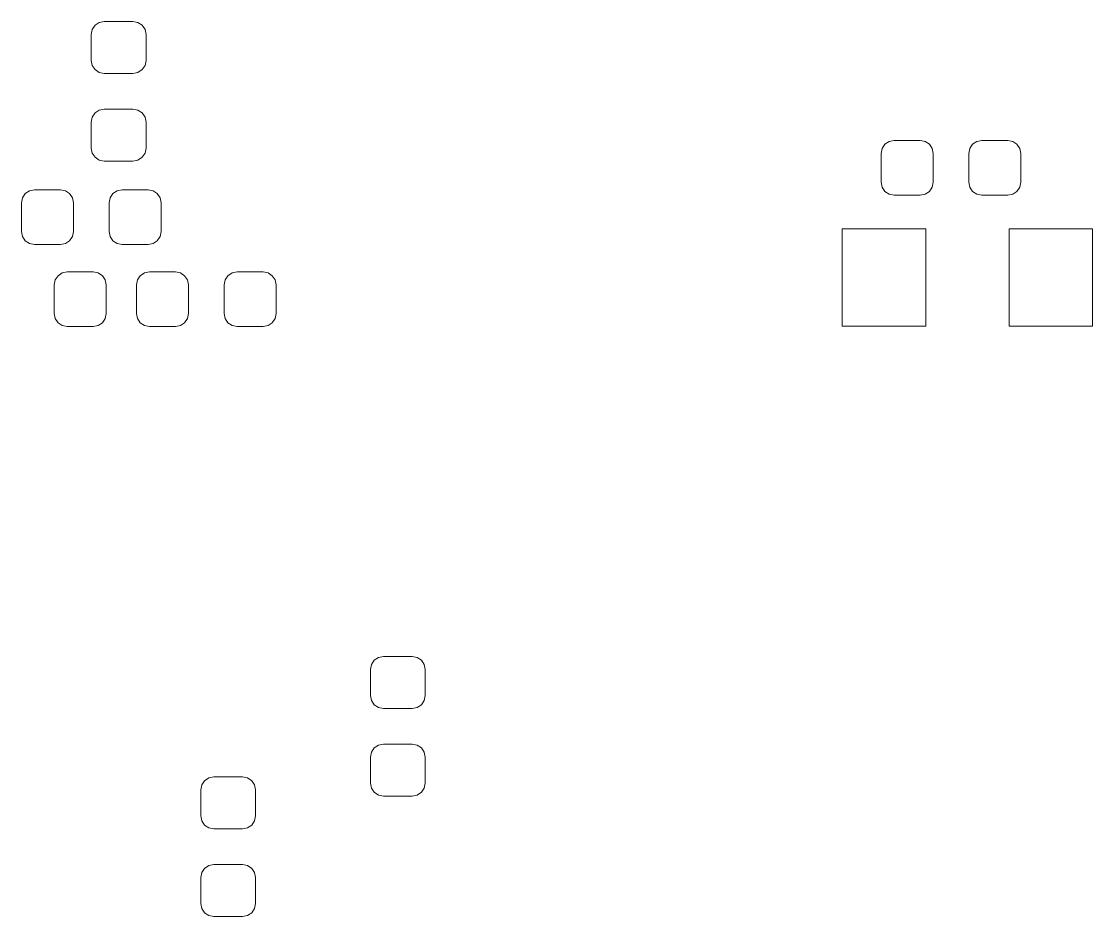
# Model space of a CAD drawing. Header units: millimetres. Extents: x -50 to 46, y -112 to 132.
# Drawn here: x -29.35 to -9.79, y -10.16 to 6.19 of the extents above; entities that cross this region are included whole.
import ezdxf

# ---------------------------------------------------------------- set-up
doc = ezdxf.new("R2010")
doc.units = ezdxf.units.MM
doc.header["$MEASUREMENT"] = 0
doc.layers.add('Layer 1', color=7, linetype='Continuous')

msp = doc.modelspace()

# ---------------------------------------------------------------- linework, layer by layer
at = {"layer": 'Layer 1', "lineweight": 9}
for points, knots in [([(-27.3149, 6.1887), (-27.3149, 6.1887), (-27.224, 6.1706), (-27.224, 6.1706), (-27.224, 6.1706), (-27.224, 6.1706), (-27.147, 6.1191), (-27.147, 6.1191), (-27.147, 6.1191), (-27.147, 6.1191), (-27.0955, 6.0421), (-27.0955, 6.0421), (-27.0955, 6.0421), (-27.0955, 6.0421), (-27.0774, 5.9512), (-27.0774, 5.9512), (-27.0774, 5.9512), (-27.0774, 5.9512), (-27.0774, 5.4762), (-27.0774, 5.4762), (-27.0774, 5.4762), (-27.0774, 5.4762), (-27.0955, 5.3853), (-27.0955, 5.3853), (-27.0955, 5.3853), (-27.0955, 5.3853), (-27.147, 5.3083), (-27.147, 5.3083), (-27.147, 5.3083), (-27.147, 5.3083), (-27.224, 5.2568), (-27.224, 5.2568), (-27.224, 5.2568), (-27.224, 5.2568), (-27.3149, 5.2387), (-27.3149, 5.2387), (-27.3149, 5.2387), (-27.3149, 5.2387), (-27.8399, 5.2387), (-27.8399, 5.2387), (-27.8399, 5.2387), (-27.8399, 5.2387), (-27.9308, 5.2568), (-27.9308, 5.2568), (-27.9308, 5.2568), (-27.9308, 5.2568), (-28.0078, 5.3083), (-28.0078, 5.3083), (-28.0078, 5.3083), (-28.0078, 5.3083), (-28.0593, 5.3853), (-28.0593, 5.3853), (-28.0593, 5.3853), (-28.0593, 5.3853), (-28.0774, 5.4762), (-28.0774, 5.4762), (-28.0774, 5.4762), (-28.0774, 5.4762), (-28.0774, 5.9512), (-28.0774, 5.9512), (-28.0774, 5.9512), (-28.0774, 5.9512), (-28.0593, 6.0421), (-28.0593, 6.0421), (-28.0593, 6.0421), (-28.0593, 6.0421), (-28.0078, 6.1191), (-28.0078, 6.1191), (-28.0078, 6.1191), (-28.0078, 6.1191), (-27.9308, 6.1706), (-27.9308, 6.1706), (-27.9308, 6.1706), (-27.9308, 6.1706), (-27.8399, 6.1887), (-27.8399, 6.1887), (-27.8399, 6.1887), (-27.8399, 6.1887), (-27.3149, 6.1887), (-27.3149, 6.1887)], [0, 0, 0, 0, 0.047619, 0.047619, 0.047619, 0.047619, 0.0952381, 0.0952381, 0.0952381, 0.0952381, 0.1428571, 0.1428571, 0.1428571, 0.1428571, 0.1904762, 0.1904762, 0.1904762, 0.1904762, 0.2380952, 0.2380952, 0.2380952, 0.2380952, 0.2857143, 0.2857143, 0.2857143, 0.2857143, 0.3333333, 0.3333333, 0.3333333, 0.3333333, 0.3809524, 0.3809524, 0.3809524, 0.3809524, 0.4285714, 0.4285714, 0.4285714, 0.4285714, 0.4761905, 0.4761905, 0.4761905, 0.4761905, 0.5238095, 0.5238095, 0.5238095, 0.5238095, 0.5714286, 0.5714286, 0.5714286, 0.5714286, 0.6190476, 0.6190476, 0.6190476, 0.6190476, 0.6666667, 0.6666667, 0.6666667, 0.6666667, 0.7142857, 0.7142857, 0.7142857, 0.7142857, 0.7619048, 0.7619048, 0.7619048, 0.7619048, 0.8095238, 0.8095238, 0.8095238, 0.8095238, 0.8571429, 0.8571429, 0.8571429, 0.8571429, 0.9047619, 0.9047619, 0.9047619, 0.9047619, 1, 1, 1, 1]), ([(-27.3149, 4.5887), (-27.3149, 4.5887), (-27.224, 4.5706), (-27.224, 4.5706), (-27.224, 4.5706), (-27.224, 4.5706), (-27.147, 4.5191), (-27.147, 4.5191), (-27.147, 4.5191), (-27.147, 4.5191), (-27.0955, 4.4421), (-27.0955, 4.4421), (-27.0955, 4.4421), (-27.0955, 4.4421), (-27.0774, 4.3512), (-27.0774, 4.3512), (-27.0774, 4.3512), (-27.0774, 4.3512), (-27.0774, 3.8762), (-27.0774, 3.8762), (-27.0774, 3.8762), (-27.0774, 3.8762), (-27.0955, 3.7853), (-27.0955, 3.7853), (-27.0955, 3.7853), (-27.0955, 3.7853), (-27.147, 3.7083), (-27.147, 3.7083), (-27.147, 3.7083), (-27.147, 3.7083), (-27.224, 3.6568), (-27.224, 3.6568), (-27.224, 3.6568), (-27.224, 3.6568), (-27.3149, 3.6387), (-27.3149, 3.6387), (-27.3149, 3.6387), (-27.3149, 3.6387), (-27.8399, 3.6387), (-27.8399, 3.6387), (-27.8399, 3.6387), (-27.8399, 3.6387), (-27.9308, 3.6568), (-27.9308, 3.6568), (-27.9308, 3.6568), (-27.9308, 3.6568), (-28.0078, 3.7083), (-28.0078, 3.7083), (-28.0078, 3.7083), (-28.0078, 3.7083), (-28.0593, 3.7853), (-28.0593, 3.7853), (-28.0593, 3.7853), (-28.0593, 3.7853), (-28.0774, 3.8762), (-28.0774, 3.8762), (-28.0774, 3.8762), (-28.0774, 3.8762), (-28.0774, 4.3512), (-28.0774, 4.3512), (-28.0774, 4.3512), (-28.0774, 4.3512), (-28.0593, 4.4421), (-28.0593, 4.4421), (-28.0593, 4.4421), (-28.0593, 4.4421), (-28.0078, 4.5191), (-28.0078, 4.5191), (-28.0078, 4.5191), (-28.0078, 4.5191), (-27.9308, 4.5706), (-27.9308, 4.5706), (-27.9308, 4.5706), (-27.9308, 4.5706), (-27.8399, 4.5887), (-27.8399, 4.5887), (-27.8399, 4.5887), (-27.8399, 4.5887), (-27.3149, 4.5887), (-27.3149, 4.5887)], [0, 0, 0, 0, 0.047619, 0.047619, 0.047619, 0.047619, 0.0952381, 0.0952381, 0.0952381, 0.0952381, 0.1428571, 0.1428571, 0.1428571, 0.1428571, 0.1904762, 0.1904762, 0.1904762, 0.1904762, 0.2380952, 0.2380952, 0.2380952, 0.2380952, 0.2857143, 0.2857143, 0.2857143, 0.2857143, 0.3333333, 0.3333333, 0.3333333, 0.3333333, 0.3809524, 0.3809524, 0.3809524, 0.3809524, 0.4285714, 0.4285714, 0.4285714, 0.4285714, 0.4761905, 0.4761905, 0.4761905, 0.4761905, 0.5238095, 0.5238095, 0.5238095, 0.5238095, 0.5714286, 0.5714286, 0.5714286, 0.5714286, 0.6190476, 0.6190476, 0.6190476, 0.6190476, 0.6666667, 0.6666667, 0.6666667, 0.6666667, 0.7142857, 0.7142857, 0.7142857, 0.7142857, 0.7619048, 0.7619048, 0.7619048, 0.7619048, 0.8095238, 0.8095238, 0.8095238, 0.8095238, 0.8571429, 0.8571429, 0.8571429, 0.8571429, 0.9047619, 0.9047619, 0.9047619, 0.9047619, 1, 1, 1, 1]), ([(-12.7024, 3.2512), (-12.7024, 3.2512), (-12.7205, 3.1603), (-12.7205, 3.1603), (-12.7205, 3.1603), (-12.7205, 3.1603), (-12.772, 3.0833), (-12.772, 3.0833), (-12.772, 3.0833), (-12.772, 3.0833), (-12.849, 3.0318), (-12.849, 3.0318), (-12.849, 3.0318), (-12.849, 3.0318), (-12.9399, 3.0137), (-12.9399, 3.0137), (-12.9399, 3.0137), (-12.9399, 3.0137), (-13.4149, 3.0137), (-13.4149, 3.0137), (-13.4149, 3.0137), (-13.4149, 3.0137), (-13.5058, 3.0318), (-13.5058, 3.0318), (-13.5058, 3.0318), (-13.5058, 3.0318), (-13.5828, 3.0833), (-13.5828, 3.0833), (-13.5828, 3.0833), (-13.5828, 3.0833), (-13.6343, 3.1603), (-13.6343, 3.1603), (-13.6343, 3.1603), (-13.6343, 3.1603), (-13.6524, 3.2512), (-13.6524, 3.2512), (-13.6524, 3.2512), (-13.6524, 3.2512), (-13.6524, 3.7762), (-13.6524, 3.7762), (-13.6524, 3.7762), (-13.6524, 3.7762), (-13.6343, 3.8671), (-13.6343, 3.8671), (-13.6343, 3.8671), (-13.6343, 3.8671), (-13.5828, 3.9441), (-13.5828, 3.9441), (-13.5828, 3.9441), (-13.5828, 3.9441), (-13.5058, 3.9956), (-13.5058, 3.9956), (-13.5058, 3.9956), (-13.5058, 3.9956), (-13.4149, 4.0137), (-13.4149, 4.0137), (-13.4149, 4.0137), (-13.4149, 4.0137), (-12.9399, 4.0137), (-12.9399, 4.0137), (-12.9399, 4.0137), (-12.9399, 4.0137), (-12.849, 3.9956), (-12.849, 3.9956), (-12.849, 3.9956), (-12.849, 3.9956), (-12.772, 3.9441), (-12.772, 3.9441), (-12.772, 3.9441), (-12.772, 3.9441), (-12.7205, 3.8671), (-12.7205, 3.8671), (-12.7205, 3.8671), (-12.7205, 3.8671), (-12.7024, 3.7762), (-12.7024, 3.7762), (-12.7024, 3.7762), (-12.7024, 3.7762), (-12.7024, 3.2512), (-12.7024, 3.2512)], [0, 0, 0, 0, 0.047619, 0.047619, 0.047619, 0.047619, 0.0952381, 0.0952381, 0.0952381, 0.0952381, 0.1428571, 0.1428571, 0.1428571, 0.1428571, 0.1904762, 0.1904762, 0.1904762, 0.1904762, 0.2380952, 0.2380952, 0.2380952, 0.2380952, 0.2857143, 0.2857143, 0.2857143, 0.2857143, 0.3333333, 0.3333333, 0.3333333, 0.3333333, 0.3809524, 0.3809524, 0.3809524, 0.3809524, 0.4285714, 0.4285714, 0.4285714, 0.4285714, 0.4761905, 0.4761905, 0.4761905, 0.4761905, 0.5238095, 0.5238095, 0.5238095, 0.5238095, 0.5714286, 0.5714286, 0.5714286, 0.5714286, 0.6190476, 0.6190476, 0.6190476, 0.6190476, 0.6666667, 0.6666667, 0.6666667, 0.6666667, 0.7142857, 0.7142857, 0.7142857, 0.7142857, 0.7619048, 0.7619048, 0.7619048, 0.7619048, 0.8095238, 0.8095238, 0.8095238, 0.8095238, 0.8571429, 0.8571429, 0.8571429, 0.8571429, 0.9047619, 0.9047619, 0.9047619, 0.9047619, 1, 1, 1, 1]), ([(-11.1024, 3.2512), (-11.1024, 3.2512), (-11.1205, 3.1603), (-11.1205, 3.1603), (-11.1205, 3.1603), (-11.1205, 3.1603), (-11.172, 3.0833), (-11.172, 3.0833), (-11.172, 3.0833), (-11.172, 3.0833), (-11.249, 3.0318), (-11.249, 3.0318), (-11.249, 3.0318), (-11.249, 3.0318), (-11.3399, 3.0137), (-11.3399, 3.0137), (-11.3399, 3.0137), (-11.3399, 3.0137), (-11.8149, 3.0137), (-11.8149, 3.0137), (-11.8149, 3.0137), (-11.8149, 3.0137), (-11.9058, 3.0318), (-11.9058, 3.0318), (-11.9058, 3.0318), (-11.9058, 3.0318), (-11.9828, 3.0833), (-11.9828, 3.0833), (-11.9828, 3.0833), (-11.9828, 3.0833), (-12.0343, 3.1603), (-12.0343, 3.1603), (-12.0343, 3.1603), (-12.0343, 3.1603), (-12.0524, 3.2512), (-12.0524, 3.2512), (-12.0524, 3.2512), (-12.0524, 3.2512), (-12.0524, 3.7762), (-12.0524, 3.7762), (-12.0524, 3.7762), (-12.0524, 3.7762), (-12.0343, 3.8671), (-12.0343, 3.8671), (-12.0343, 3.8671), (-12.0343, 3.8671), (-11.9828, 3.9441), (-11.9828, 3.9441), (-11.9828, 3.9441), (-11.9828, 3.9441), (-11.9058, 3.9956), (-11.9058, 3.9956), (-11.9058, 3.9956), (-11.9058, 3.9956), (-11.8149, 4.0137), (-11.8149, 4.0137), (-11.8149, 4.0137), (-11.8149, 4.0137), (-11.3399, 4.0137), (-11.3399, 4.0137), (-11.3399, 4.0137), (-11.3399, 4.0137), (-11.249, 3.9956), (-11.249, 3.9956), (-11.249, 3.9956), (-11.249, 3.9956), (-11.172, 3.9441), (-11.172, 3.9441), (-11.172, 3.9441), (-11.172, 3.9441), (-11.1205, 3.8671), (-11.1205, 3.8671), (-11.1205, 3.8671), (-11.1205, 3.8671), (-11.1024, 3.7762), (-11.1024, 3.7762), (-11.1024, 3.7762), (-11.1024, 3.7762), (-11.1024, 3.2512), (-11.1024, 3.2512)], [0, 0, 0, 0, 0.047619, 0.047619, 0.047619, 0.047619, 0.0952381, 0.0952381, 0.0952381, 0.0952381, 0.1428571, 0.1428571, 0.1428571, 0.1428571, 0.1904762, 0.1904762, 0.1904762, 0.1904762, 0.2380952, 0.2380952, 0.2380952, 0.2380952, 0.2857143, 0.2857143, 0.2857143, 0.2857143, 0.3333333, 0.3333333, 0.3333333, 0.3333333, 0.3809524, 0.3809524, 0.3809524, 0.3809524, 0.4285714, 0.4285714, 0.4285714, 0.4285714, 0.4761905, 0.4761905, 0.4761905, 0.4761905, 0.5238095, 0.5238095, 0.5238095, 0.5238095, 0.5714286, 0.5714286, 0.5714286, 0.5714286, 0.6190476, 0.6190476, 0.6190476, 0.6190476, 0.6666667, 0.6666667, 0.6666667, 0.6666667, 0.7142857, 0.7142857, 0.7142857, 0.7142857, 0.7619048, 0.7619048, 0.7619048, 0.7619048, 0.8095238, 0.8095238, 0.8095238, 0.8095238, 0.8571429, 0.8571429, 0.8571429, 0.8571429, 0.9047619, 0.9047619, 0.9047619, 0.9047619, 1, 1, 1, 1]), ([(-29.3524, 2.8762), (-29.3524, 2.8762), (-29.3343, 2.9671), (-29.3343, 2.9671), (-29.3343, 2.9671), (-29.3343, 2.9671), (-29.2828, 3.0441), (-29.2828, 3.0441), (-29.2828, 3.0441), (-29.2828, 3.0441), (-29.2058, 3.0956), (-29.2058, 3.0956), (-29.2058, 3.0956), (-29.2058, 3.0956), (-29.1149, 3.1137), (-29.1149, 3.1137), (-29.1149, 3.1137), (-29.1149, 3.1137), (-28.6399, 3.1137), (-28.6399, 3.1137), (-28.6399, 3.1137), (-28.6399, 3.1137), (-28.549, 3.0956), (-28.549, 3.0956), (-28.549, 3.0956), (-28.549, 3.0956), (-28.472, 3.0441), (-28.472, 3.0441), (-28.472, 3.0441), (-28.472, 3.0441), (-28.4205, 2.9671), (-28.4205, 2.9671), (-28.4205, 2.9671), (-28.4205, 2.9671), (-28.4024, 2.8762), (-28.4024, 2.8762), (-28.4024, 2.8762), (-28.4024, 2.8762), (-28.4024, 2.3512), (-28.4024, 2.3512), (-28.4024, 2.3512), (-28.4024, 2.3512), (-28.4205, 2.2603), (-28.4205, 2.2603), (-28.4205, 2.2603), (-28.4205, 2.2603), (-28.472, 2.1833), (-28.472, 2.1833), (-28.472, 2.1833), (-28.472, 2.1833), (-28.549, 2.1318), (-28.549, 2.1318), (-28.549, 2.1318), (-28.549, 2.1318), (-28.6399, 2.1137), (-28.6399, 2.1137), (-28.6399, 2.1137), (-28.6399, 2.1137), (-29.1149, 2.1137), (-29.1149, 2.1137), (-29.1149, 2.1137), (-29.1149, 2.1137), (-29.2058, 2.1318), (-29.2058, 2.1318), (-29.2058, 2.1318), (-29.2058, 2.1318), (-29.2828, 2.1833), (-29.2828, 2.1833), (-29.2828, 2.1833), (-29.2828, 2.1833), (-29.3343, 2.2603), (-29.3343, 2.2603), (-29.3343, 2.2603), (-29.3343, 2.2603), (-29.3524, 2.3512), (-29.3524, 2.3512), (-29.3524, 2.3512), (-29.3524, 2.3512), (-29.3524, 2.8762), (-29.3524, 2.8762)], [0, 0, 0, 0, 0.047619, 0.047619, 0.047619, 0.047619, 0.0952381, 0.0952381, 0.0952381, 0.0952381, 0.1428571, 0.1428571, 0.1428571, 0.1428571, 0.1904762, 0.1904762, 0.1904762, 0.1904762, 0.2380952, 0.2380952, 0.2380952, 0.2380952, 0.2857143, 0.2857143, 0.2857143, 0.2857143, 0.3333333, 0.3333333, 0.3333333, 0.3333333, 0.3809524, 0.3809524, 0.3809524, 0.3809524, 0.4285714, 0.4285714, 0.4285714, 0.4285714, 0.4761905, 0.4761905, 0.4761905, 0.4761905, 0.5238095, 0.5238095, 0.5238095, 0.5238095, 0.5714286, 0.5714286, 0.5714286, 0.5714286, 0.6190476, 0.6190476, 0.6190476, 0.6190476, 0.6666667, 0.6666667, 0.6666667, 0.6666667, 0.7142857, 0.7142857, 0.7142857, 0.7142857, 0.7619048, 0.7619048, 0.7619048, 0.7619048, 0.8095238, 0.8095238, 0.8095238, 0.8095238, 0.8571429, 0.8571429, 0.8571429, 0.8571429, 0.9047619, 0.9047619, 0.9047619, 0.9047619, 1, 1, 1, 1]), ([(-27.7524, 2.8762), (-27.7524, 2.8762), (-27.7343, 2.9671), (-27.7343, 2.9671), (-27.7343, 2.9671), (-27.7343, 2.9671), (-27.6828, 3.0441), (-27.6828, 3.0441), (-27.6828, 3.0441), (-27.6828, 3.0441), (-27.6058, 3.0956), (-27.6058, 3.0956), (-27.6058, 3.0956), (-27.6058, 3.0956), (-27.5149, 3.1137), (-27.5149, 3.1137), (-27.5149, 3.1137), (-27.5149, 3.1137), (-27.0399, 3.1137), (-27.0399, 3.1137), (-27.0399, 3.1137), (-27.0399, 3.1137), (-26.949, 3.0956), (-26.949, 3.0956), (-26.949, 3.0956), (-26.949, 3.0956), (-26.872, 3.0441), (-26.872, 3.0441), (-26.872, 3.0441), (-26.872, 3.0441), (-26.8205, 2.9671), (-26.8205, 2.9671), (-26.8205, 2.9671), (-26.8205, 2.9671), (-26.8024, 2.8762), (-26.8024, 2.8762), (-26.8024, 2.8762), (-26.8024, 2.8762), (-26.8024, 2.3512), (-26.8024, 2.3512), (-26.8024, 2.3512), (-26.8024, 2.3512), (-26.8205, 2.2603), (-26.8205, 2.2603), (-26.8205, 2.2603), (-26.8205, 2.2603), (-26.872, 2.1833), (-26.872, 2.1833), (-26.872, 2.1833), (-26.872, 2.1833), (-26.949, 2.1318), (-26.949, 2.1318), (-26.949, 2.1318), (-26.949, 2.1318), (-27.0399, 2.1137), (-27.0399, 2.1137), (-27.0399, 2.1137), (-27.0399, 2.1137), (-27.5149, 2.1137), (-27.5149, 2.1137), (-27.5149, 2.1137), (-27.5149, 2.1137), (-27.6058, 2.1318), (-27.6058, 2.1318), (-27.6058, 2.1318), (-27.6058, 2.1318), (-27.6828, 2.1833), (-27.6828, 2.1833), (-27.6828, 2.1833), (-27.6828, 2.1833), (-27.7343, 2.2603), (-27.7343, 2.2603), (-27.7343, 2.2603), (-27.7343, 2.2603), (-27.7524, 2.3512), (-27.7524, 2.3512), (-27.7524, 2.3512), (-27.7524, 2.3512), (-27.7524, 2.8762), (-27.7524, 2.8762)], [0, 0, 0, 0, 0.047619, 0.047619, 0.047619, 0.047619, 0.0952381, 0.0952381, 0.0952381, 0.0952381, 0.1428571, 0.1428571, 0.1428571, 0.1428571, 0.1904762, 0.1904762, 0.1904762, 0.1904762, 0.2380952, 0.2380952, 0.2380952, 0.2380952, 0.2857143, 0.2857143, 0.2857143, 0.2857143, 0.3333333, 0.3333333, 0.3333333, 0.3333333, 0.3809524, 0.3809524, 0.3809524, 0.3809524, 0.4285714, 0.4285714, 0.4285714, 0.4285714, 0.4761905, 0.4761905, 0.4761905, 0.4761905, 0.5238095, 0.5238095, 0.5238095, 0.5238095, 0.5714286, 0.5714286, 0.5714286, 0.5714286, 0.6190476, 0.6190476, 0.6190476, 0.6190476, 0.6666667, 0.6666667, 0.6666667, 0.6666667, 0.7142857, 0.7142857, 0.7142857, 0.7142857, 0.7619048, 0.7619048, 0.7619048, 0.7619048, 0.8095238, 0.8095238, 0.8095238, 0.8095238, 0.8571429, 0.8571429, 0.8571429, 0.8571429, 0.9047619, 0.9047619, 0.9047619, 0.9047619, 1, 1, 1, 1]), ([(-12.8394, 2.4027), (-12.8394, 2.4027), (-12.8394, 0.6247), (-12.8394, 0.6247), (-12.8394, 0.6247), (-12.8394, 0.6247), (-14.3634, 0.6247), (-14.3634, 0.6247), (-14.3634, 0.6247), (-14.3634, 0.6247), (-14.3634, 2.4027), (-14.3634, 2.4027), (-14.3634, 2.4027), (-14.3634, 2.4027), (-12.8394, 2.4027), (-12.8394, 2.4027)], [0, 0, 0, 0, 0.2, 0.2, 0.2, 0.2, 0.4, 0.4, 0.4, 0.4, 0.6, 0.6, 0.6, 0.6, 1, 1, 1, 1]), ([(-9.7914, 2.4027), (-9.7914, 2.4027), (-9.7914, 0.6247), (-9.7914, 0.6247), (-9.7914, 0.6247), (-9.7914, 0.6247), (-11.3154, 0.6247), (-11.3154, 0.6247), (-11.3154, 0.6247), (-11.3154, 0.6247), (-11.3154, 2.4027), (-11.3154, 2.4027), (-11.3154, 2.4027), (-11.3154, 2.4027), (-9.7914, 2.4027), (-9.7914, 2.4027)], [0, 0, 0, 0, 0.2, 0.2, 0.2, 0.2, 0.4, 0.4, 0.4, 0.4, 0.6, 0.6, 0.6, 0.6, 1, 1, 1, 1]), ([(-28.7524, 1.3762), (-28.7524, 1.3762), (-28.7343, 1.4671), (-28.7343, 1.4671), (-28.7343, 1.4671), (-28.7343, 1.4671), (-28.6828, 1.5441), (-28.6828, 1.5441), (-28.6828, 1.5441), (-28.6828, 1.5441), (-28.6058, 1.5956), (-28.6058, 1.5956), (-28.6058, 1.5956), (-28.6058, 1.5956), (-28.5149, 1.6137), (-28.5149, 1.6137), (-28.5149, 1.6137), (-28.5149, 1.6137), (-28.0399, 1.6137), (-28.0399, 1.6137), (-28.0399, 1.6137), (-28.0399, 1.6137), (-27.949, 1.5956), (-27.949, 1.5956), (-27.949, 1.5956), (-27.949, 1.5956), (-27.872, 1.5441), (-27.872, 1.5441), (-27.872, 1.5441), (-27.872, 1.5441), (-27.8205, 1.4671), (-27.8205, 1.4671), (-27.8205, 1.4671), (-27.8205, 1.4671), (-27.8024, 1.3762), (-27.8024, 1.3762), (-27.8024, 1.3762), (-27.8024, 1.3762), (-27.8024, 0.8512), (-27.8024, 0.8512), (-27.8024, 0.8512), (-27.8024, 0.8512), (-27.8205, 0.7603), (-27.8205, 0.7603), (-27.8205, 0.7603), (-27.8205, 0.7603), (-27.872, 0.6833), (-27.872, 0.6833), (-27.872, 0.6833), (-27.872, 0.6833), (-27.949, 0.6318), (-27.949, 0.6318), (-27.949, 0.6318), (-27.949, 0.6318), (-28.0399, 0.6137), (-28.0399, 0.6137), (-28.0399, 0.6137), (-28.0399, 0.6137), (-28.5149, 0.6137), (-28.5149, 0.6137), (-28.5149, 0.6137), (-28.5149, 0.6137), (-28.6058, 0.6318), (-28.6058, 0.6318), (-28.6058, 0.6318), (-28.6058, 0.6318), (-28.6828, 0.6833), (-28.6828, 0.6833), (-28.6828, 0.6833), (-28.6828, 0.6833), (-28.7343, 0.7603), (-28.7343, 0.7603), (-28.7343, 0.7603), (-28.7343, 0.7603), (-28.7524, 0.8512), (-28.7524, 0.8512), (-28.7524, 0.8512), (-28.7524, 0.8512), (-28.7524, 1.3762), (-28.7524, 1.3762)], [0, 0, 0, 0, 0.047619, 0.047619, 0.047619, 0.047619, 0.0952381, 0.0952381, 0.0952381, 0.0952381, 0.1428571, 0.1428571, 0.1428571, 0.1428571, 0.1904762, 0.1904762, 0.1904762, 0.1904762, 0.2380952, 0.2380952, 0.2380952, 0.2380952, 0.2857143, 0.2857143, 0.2857143, 0.2857143, 0.3333333, 0.3333333, 0.3333333, 0.3333333, 0.3809524, 0.3809524, 0.3809524, 0.3809524, 0.4285714, 0.4285714, 0.4285714, 0.4285714, 0.4761905, 0.4761905, 0.4761905, 0.4761905, 0.5238095, 0.5238095, 0.5238095, 0.5238095, 0.5714286, 0.5714286, 0.5714286, 0.5714286, 0.6190476, 0.6190476, 0.6190476, 0.6190476, 0.6666667, 0.6666667, 0.6666667, 0.6666667, 0.7142857, 0.7142857, 0.7142857, 0.7142857, 0.7619048, 0.7619048, 0.7619048, 0.7619048, 0.8095238, 0.8095238, 0.8095238, 0.8095238, 0.8571429, 0.8571429, 0.8571429, 0.8571429, 0.9047619, 0.9047619, 0.9047619, 0.9047619, 1, 1, 1, 1]), ([(-26.3024, 0.8512), (-26.3024, 0.8512), (-26.3205, 0.7603), (-26.3205, 0.7603), (-26.3205, 0.7603), (-26.3205, 0.7603), (-26.372, 0.6833), (-26.372, 0.6833), (-26.372, 0.6833), (-26.372, 0.6833), (-26.449, 0.6318), (-26.449, 0.6318), (-26.449, 0.6318), (-26.449, 0.6318), (-26.5399, 0.6137), (-26.5399, 0.6137), (-26.5399, 0.6137), (-26.5399, 0.6137), (-27.0149, 0.6137), (-27.0149, 0.6137), (-27.0149, 0.6137), (-27.0149, 0.6137), (-27.1058, 0.6318), (-27.1058, 0.6318), (-27.1058, 0.6318), (-27.1058, 0.6318), (-27.1828, 0.6833), (-27.1828, 0.6833), (-27.1828, 0.6833), (-27.1828, 0.6833), (-27.2343, 0.7603), (-27.2343, 0.7603), (-27.2343, 0.7603), (-27.2343, 0.7603), (-27.2524, 0.8512), (-27.2524, 0.8512), (-27.2524, 0.8512), (-27.2524, 0.8512), (-27.2524, 1.3762), (-27.2524, 1.3762), (-27.2524, 1.3762), (-27.2524, 1.3762), (-27.2343, 1.4671), (-27.2343, 1.4671), (-27.2343, 1.4671), (-27.2343, 1.4671), (-27.1828, 1.5441), (-27.1828, 1.5441), (-27.1828, 1.5441), (-27.1828, 1.5441), (-27.1058, 1.5956), (-27.1058, 1.5956), (-27.1058, 1.5956), (-27.1058, 1.5956), (-27.0149, 1.6137), (-27.0149, 1.6137), (-27.0149, 1.6137), (-27.0149, 1.6137), (-26.5399, 1.6137), (-26.5399, 1.6137), (-26.5399, 1.6137), (-26.5399, 1.6137), (-26.449, 1.5956), (-26.449, 1.5956), (-26.449, 1.5956), (-26.449, 1.5956), (-26.372, 1.5441), (-26.372, 1.5441), (-26.372, 1.5441), (-26.372, 1.5441), (-26.3205, 1.4671), (-26.3205, 1.4671), (-26.3205, 1.4671), (-26.3205, 1.4671), (-26.3024, 1.3762), (-26.3024, 1.3762), (-26.3024, 1.3762), (-26.3024, 1.3762), (-26.3024, 0.8512), (-26.3024, 0.8512)], [0, 0, 0, 0, 0.047619, 0.047619, 0.047619, 0.047619, 0.0952381, 0.0952381, 0.0952381, 0.0952381, 0.1428571, 0.1428571, 0.1428571, 0.1428571, 0.1904762, 0.1904762, 0.1904762, 0.1904762, 0.2380952, 0.2380952, 0.2380952, 0.2380952, 0.2857143, 0.2857143, 0.2857143, 0.2857143, 0.3333333, 0.3333333, 0.3333333, 0.3333333, 0.3809524, 0.3809524, 0.3809524, 0.3809524, 0.4285714, 0.4285714, 0.4285714, 0.4285714, 0.4761905, 0.4761905, 0.4761905, 0.4761905, 0.5238095, 0.5238095, 0.5238095, 0.5238095, 0.5714286, 0.5714286, 0.5714286, 0.5714286, 0.6190476, 0.6190476, 0.6190476, 0.6190476, 0.6666667, 0.6666667, 0.6666667, 0.6666667, 0.7142857, 0.7142857, 0.7142857, 0.7142857, 0.7619048, 0.7619048, 0.7619048, 0.7619048, 0.8095238, 0.8095238, 0.8095238, 0.8095238, 0.8571429, 0.8571429, 0.8571429, 0.8571429, 0.9047619, 0.9047619, 0.9047619, 0.9047619, 1, 1, 1, 1]), ([(-24.7024, 0.8512), (-24.7024, 0.8512), (-24.7205, 0.7603), (-24.7205, 0.7603), (-24.7205, 0.7603), (-24.7205, 0.7603), (-24.772, 0.6833), (-24.772, 0.6833), (-24.772, 0.6833), (-24.772, 0.6833), (-24.849, 0.6318), (-24.849, 0.6318), (-24.849, 0.6318), (-24.849, 0.6318), (-24.9399, 0.6137), (-24.9399, 0.6137), (-24.9399, 0.6137), (-24.9399, 0.6137), (-25.4149, 0.6137), (-25.4149, 0.6137), (-25.4149, 0.6137), (-25.4149, 0.6137), (-25.5058, 0.6318), (-25.5058, 0.6318), (-25.5058, 0.6318), (-25.5058, 0.6318), (-25.5828, 0.6833), (-25.5828, 0.6833), (-25.5828, 0.6833), (-25.5828, 0.6833), (-25.6343, 0.7603), (-25.6343, 0.7603), (-25.6343, 0.7603), (-25.6343, 0.7603), (-25.6524, 0.8512), (-25.6524, 0.8512), (-25.6524, 0.8512), (-25.6524, 0.8512), (-25.6524, 1.3762), (-25.6524, 1.3762), (-25.6524, 1.3762), (-25.6524, 1.3762), (-25.6343, 1.4671), (-25.6343, 1.4671), (-25.6343, 1.4671), (-25.6343, 1.4671), (-25.5828, 1.5441), (-25.5828, 1.5441), (-25.5828, 1.5441), (-25.5828, 1.5441), (-25.5058, 1.5956), (-25.5058, 1.5956), (-25.5058, 1.5956), (-25.5058, 1.5956), (-25.4149, 1.6137), (-25.4149, 1.6137), (-25.4149, 1.6137), (-25.4149, 1.6137), (-24.9399, 1.6137), (-24.9399, 1.6137), (-24.9399, 1.6137), (-24.9399, 1.6137), (-24.849, 1.5956), (-24.849, 1.5956), (-24.849, 1.5956), (-24.849, 1.5956), (-24.772, 1.5441), (-24.772, 1.5441), (-24.772, 1.5441), (-24.772, 1.5441), (-24.7205, 1.4671), (-24.7205, 1.4671), (-24.7205, 1.4671), (-24.7205, 1.4671), (-24.7024, 1.3762), (-24.7024, 1.3762), (-24.7024, 1.3762), (-24.7024, 1.3762), (-24.7024, 0.8512), (-24.7024, 0.8512)], [0, 0, 0, 0, 0.047619, 0.047619, 0.047619, 0.047619, 0.0952381, 0.0952381, 0.0952381, 0.0952381, 0.1428571, 0.1428571, 0.1428571, 0.1428571, 0.1904762, 0.1904762, 0.1904762, 0.1904762, 0.2380952, 0.2380952, 0.2380952, 0.2380952, 0.2857143, 0.2857143, 0.2857143, 0.2857143, 0.3333333, 0.3333333, 0.3333333, 0.3333333, 0.3809524, 0.3809524, 0.3809524, 0.3809524, 0.4285714, 0.4285714, 0.4285714, 0.4285714, 0.4761905, 0.4761905, 0.4761905, 0.4761905, 0.5238095, 0.5238095, 0.5238095, 0.5238095, 0.5714286, 0.5714286, 0.5714286, 0.5714286, 0.6190476, 0.6190476, 0.6190476, 0.6190476, 0.6666667, 0.6666667, 0.6666667, 0.6666667, 0.7142857, 0.7142857, 0.7142857, 0.7142857, 0.7619048, 0.7619048, 0.7619048, 0.7619048, 0.8095238, 0.8095238, 0.8095238, 0.8095238, 0.8571429, 0.8571429, 0.8571429, 0.8571429, 0.9047619, 0.9047619, 0.9047619, 0.9047619, 1, 1, 1, 1]), ([(-22.2149, -5.4113), (-22.2149, -5.4113), (-22.124, -5.4294), (-22.124, -5.4294), (-22.124, -5.4294), (-22.124, -5.4294), (-22.047, -5.4809), (-22.047, -5.4809), (-22.047, -5.4809), (-22.047, -5.4809), (-21.9955, -5.5579), (-21.9955, -5.5579), (-21.9955, -5.5579), (-21.9955, -5.5579), (-21.9774, -5.6488), (-21.9774, -5.6488), (-21.9774, -5.6488), (-21.9774, -5.6488), (-21.9774, -6.1238), (-21.9774, -6.1238), (-21.9774, -6.1238), (-21.9774, -6.1238), (-21.9955, -6.2147), (-21.9955, -6.2147), (-21.9955, -6.2147), (-21.9955, -6.2147), (-22.047, -6.2917), (-22.047, -6.2917), (-22.047, -6.2917), (-22.047, -6.2917), (-22.124, -6.3432), (-22.124, -6.3432), (-22.124, -6.3432), (-22.124, -6.3432), (-22.2149, -6.3613), (-22.2149, -6.3613), (-22.2149, -6.3613), (-22.2149, -6.3613), (-22.7399, -6.3613), (-22.7399, -6.3613), (-22.7399, -6.3613), (-22.7399, -6.3613), (-22.8308, -6.3432), (-22.8308, -6.3432), (-22.8308, -6.3432), (-22.8308, -6.3432), (-22.9078, -6.2917), (-22.9078, -6.2917), (-22.9078, -6.2917), (-22.9078, -6.2917), (-22.9593, -6.2147), (-22.9593, -6.2147), (-22.9593, -6.2147), (-22.9593, -6.2147), (-22.9774, -6.1238), (-22.9774, -6.1238), (-22.9774, -6.1238), (-22.9774, -6.1238), (-22.9774, -5.6488), (-22.9774, -5.6488), (-22.9774, -5.6488), (-22.9774, -5.6488), (-22.9593, -5.5579), (-22.9593, -5.5579), (-22.9593, -5.5579), (-22.9593, -5.5579), (-22.9078, -5.4809), (-22.9078, -5.4809), (-22.9078, -5.4809), (-22.9078, -5.4809), (-22.8308, -5.4294), (-22.8308, -5.4294), (-22.8308, -5.4294), (-22.8308, -5.4294), (-22.7399, -5.4113), (-22.7399, -5.4113), (-22.7399, -5.4113), (-22.7399, -5.4113), (-22.2149, -5.4113), (-22.2149, -5.4113)], [0, 0, 0, 0, 0.047619, 0.047619, 0.047619, 0.047619, 0.0952381, 0.0952381, 0.0952381, 0.0952381, 0.1428571, 0.1428571, 0.1428571, 0.1428571, 0.1904762, 0.1904762, 0.1904762, 0.1904762, 0.2380952, 0.2380952, 0.2380952, 0.2380952, 0.2857143, 0.2857143, 0.2857143, 0.2857143, 0.3333333, 0.3333333, 0.3333333, 0.3333333, 0.3809524, 0.3809524, 0.3809524, 0.3809524, 0.4285714, 0.4285714, 0.4285714, 0.4285714, 0.4761905, 0.4761905, 0.4761905, 0.4761905, 0.5238095, 0.5238095, 0.5238095, 0.5238095, 0.5714286, 0.5714286, 0.5714286, 0.5714286, 0.6190476, 0.6190476, 0.6190476, 0.6190476, 0.6666667, 0.6666667, 0.6666667, 0.6666667, 0.7142857, 0.7142857, 0.7142857, 0.7142857, 0.7619048, 0.7619048, 0.7619048, 0.7619048, 0.8095238, 0.8095238, 0.8095238, 0.8095238, 0.8571429, 0.8571429, 0.8571429, 0.8571429, 0.9047619, 0.9047619, 0.9047619, 0.9047619, 1, 1, 1, 1]), ([(-22.2149, -7.0113), (-22.2149, -7.0113), (-22.124, -7.0294), (-22.124, -7.0294), (-22.124, -7.0294), (-22.124, -7.0294), (-22.047, -7.0809), (-22.047, -7.0809), (-22.047, -7.0809), (-22.047, -7.0809), (-21.9955, -7.1579), (-21.9955, -7.1579), (-21.9955, -7.1579), (-21.9955, -7.1579), (-21.9774, -7.2488), (-21.9774, -7.2488), (-21.9774, -7.2488), (-21.9774, -7.2488), (-21.9774, -7.7238), (-21.9774, -7.7238), (-21.9774, -7.7238), (-21.9774, -7.7238), (-21.9955, -7.8147), (-21.9955, -7.8147), (-21.9955, -7.8147), (-21.9955, -7.8147), (-22.047, -7.8917), (-22.047, -7.8917), (-22.047, -7.8917), (-22.047, -7.8917), (-22.124, -7.9432), (-22.124, -7.9432), (-22.124, -7.9432), (-22.124, -7.9432), (-22.2149, -7.9613), (-22.2149, -7.9613), (-22.2149, -7.9613), (-22.2149, -7.9613), (-22.7399, -7.9613), (-22.7399, -7.9613), (-22.7399, -7.9613), (-22.7399, -7.9613), (-22.8308, -7.9432), (-22.8308, -7.9432), (-22.8308, -7.9432), (-22.8308, -7.9432), (-22.9078, -7.8917), (-22.9078, -7.8917), (-22.9078, -7.8917), (-22.9078, -7.8917), (-22.9593, -7.8147), (-22.9593, -7.8147), (-22.9593, -7.8147), (-22.9593, -7.8147), (-22.9774, -7.7238), (-22.9774, -7.7238), (-22.9774, -7.7238), (-22.9774, -7.7238), (-22.9774, -7.2488), (-22.9774, -7.2488), (-22.9774, -7.2488), (-22.9774, -7.2488), (-22.9593, -7.1579), (-22.9593, -7.1579), (-22.9593, -7.1579), (-22.9593, -7.1579), (-22.9078, -7.0809), (-22.9078, -7.0809), (-22.9078, -7.0809), (-22.9078, -7.0809), (-22.8308, -7.0294), (-22.8308, -7.0294), (-22.8308, -7.0294), (-22.8308, -7.0294), (-22.7399, -7.0113), (-22.7399, -7.0113), (-22.7399, -7.0113), (-22.7399, -7.0113), (-22.2149, -7.0113), (-22.2149, -7.0113)], [0, 0, 0, 0, 0.047619, 0.047619, 0.047619, 0.047619, 0.0952381, 0.0952381, 0.0952381, 0.0952381, 0.1428571, 0.1428571, 0.1428571, 0.1428571, 0.1904762, 0.1904762, 0.1904762, 0.1904762, 0.2380952, 0.2380952, 0.2380952, 0.2380952, 0.2857143, 0.2857143, 0.2857143, 0.2857143, 0.3333333, 0.3333333, 0.3333333, 0.3333333, 0.3809524, 0.3809524, 0.3809524, 0.3809524, 0.4285714, 0.4285714, 0.4285714, 0.4285714, 0.4761905, 0.4761905, 0.4761905, 0.4761905, 0.5238095, 0.5238095, 0.5238095, 0.5238095, 0.5714286, 0.5714286, 0.5714286, 0.5714286, 0.6190476, 0.6190476, 0.6190476, 0.6190476, 0.6666667, 0.6666667, 0.6666667, 0.6666667, 0.7142857, 0.7142857, 0.7142857, 0.7142857, 0.7619048, 0.7619048, 0.7619048, 0.7619048, 0.8095238, 0.8095238, 0.8095238, 0.8095238, 0.8571429, 0.8571429, 0.8571429, 0.8571429, 0.9047619, 0.9047619, 0.9047619, 0.9047619, 1, 1, 1, 1]), ([(-25.3149, -7.6113), (-25.3149, -7.6113), (-25.224, -7.6294), (-25.224, -7.6294), (-25.224, -7.6294), (-25.224, -7.6294), (-25.147, -7.6809), (-25.147, -7.6809), (-25.147, -7.6809), (-25.147, -7.6809), (-25.0955, -7.7579), (-25.0955, -7.7579), (-25.0955, -7.7579), (-25.0955, -7.7579), (-25.0774, -7.8488), (-25.0774, -7.8488), (-25.0774, -7.8488), (-25.0774, -7.8488), (-25.0774, -8.3238), (-25.0774, -8.3238), (-25.0774, -8.3238), (-25.0774, -8.3238), (-25.0955, -8.4147), (-25.0955, -8.4147), (-25.0955, -8.4147), (-25.0955, -8.4147), (-25.147, -8.4917), (-25.147, -8.4917), (-25.147, -8.4917), (-25.147, -8.4917), (-25.224, -8.5432), (-25.224, -8.5432), (-25.224, -8.5432), (-25.224, -8.5432), (-25.3149, -8.5613), (-25.3149, -8.5613), (-25.3149, -8.5613), (-25.3149, -8.5613), (-25.8399, -8.5613), (-25.8399, -8.5613), (-25.8399, -8.5613), (-25.8399, -8.5613), (-25.9308, -8.5432), (-25.9308, -8.5432), (-25.9308, -8.5432), (-25.9308, -8.5432), (-26.0078, -8.4917), (-26.0078, -8.4917), (-26.0078, -8.4917), (-26.0078, -8.4917), (-26.0593, -8.4147), (-26.0593, -8.4147), (-26.0593, -8.4147), (-26.0593, -8.4147), (-26.0774, -8.3238), (-26.0774, -8.3238), (-26.0774, -8.3238), (-26.0774, -8.3238), (-26.0774, -7.8488), (-26.0774, -7.8488), (-26.0774, -7.8488), (-26.0774, -7.8488), (-26.0593, -7.7579), (-26.0593, -7.7579), (-26.0593, -7.7579), (-26.0593, -7.7579), (-26.0078, -7.6809), (-26.0078, -7.6809), (-26.0078, -7.6809), (-26.0078, -7.6809), (-25.9308, -7.6294), (-25.9308, -7.6294), (-25.9308, -7.6294), (-25.9308, -7.6294), (-25.8399, -7.6113), (-25.8399, -7.6113), (-25.8399, -7.6113), (-25.8399, -7.6113), (-25.3149, -7.6113), (-25.3149, -7.6113)], [0, 0, 0, 0, 0.047619, 0.047619, 0.047619, 0.047619, 0.0952381, 0.0952381, 0.0952381, 0.0952381, 0.1428571, 0.1428571, 0.1428571, 0.1428571, 0.1904762, 0.1904762, 0.1904762, 0.1904762, 0.2380952, 0.2380952, 0.2380952, 0.2380952, 0.2857143, 0.2857143, 0.2857143, 0.2857143, 0.3333333, 0.3333333, 0.3333333, 0.3333333, 0.3809524, 0.3809524, 0.3809524, 0.3809524, 0.4285714, 0.4285714, 0.4285714, 0.4285714, 0.4761905, 0.4761905, 0.4761905, 0.4761905, 0.5238095, 0.5238095, 0.5238095, 0.5238095, 0.5714286, 0.5714286, 0.5714286, 0.5714286, 0.6190476, 0.6190476, 0.6190476, 0.6190476, 0.6666667, 0.6666667, 0.6666667, 0.6666667, 0.7142857, 0.7142857, 0.7142857, 0.7142857, 0.7619048, 0.7619048, 0.7619048, 0.7619048, 0.8095238, 0.8095238, 0.8095238, 0.8095238, 0.8571429, 0.8571429, 0.8571429, 0.8571429, 0.9047619, 0.9047619, 0.9047619, 0.9047619, 1, 1, 1, 1]), ([(-25.3149, -9.2113), (-25.3149, -9.2113), (-25.224, -9.2294), (-25.224, -9.2294), (-25.224, -9.2294), (-25.224, -9.2294), (-25.147, -9.2809), (-25.147, -9.2809), (-25.147, -9.2809), (-25.147, -9.2809), (-25.0955, -9.3579), (-25.0955, -9.3579), (-25.0955, -9.3579), (-25.0955, -9.3579), (-25.0774, -9.4488), (-25.0774, -9.4488), (-25.0774, -9.4488), (-25.0774, -9.4488), (-25.0774, -9.9238), (-25.0774, -9.9238), (-25.0774, -9.9238), (-25.0774, -9.9238), (-25.0955, -10.0147), (-25.0955, -10.0147), (-25.0955, -10.0147), (-25.0955, -10.0147), (-25.147, -10.0917), (-25.147, -10.0917), (-25.147, -10.0917), (-25.147, -10.0917), (-25.224, -10.1432), (-25.224, -10.1432), (-25.224, -10.1432), (-25.224, -10.1432), (-25.3149, -10.1613), (-25.3149, -10.1613), (-25.3149, -10.1613), (-25.3149, -10.1613), (-25.8399, -10.1613), (-25.8399, -10.1613), (-25.8399, -10.1613), (-25.8399, -10.1613), (-25.9308, -10.1432), (-25.9308, -10.1432), (-25.9308, -10.1432), (-25.9308, -10.1432), (-26.0078, -10.0917), (-26.0078, -10.0917), (-26.0078, -10.0917), (-26.0078, -10.0917), (-26.0593, -10.0147), (-26.0593, -10.0147), (-26.0593, -10.0147), (-26.0593, -10.0147), (-26.0774, -9.9238), (-26.0774, -9.9238), (-26.0774, -9.9238), (-26.0774, -9.9238), (-26.0774, -9.4488), (-26.0774, -9.4488), (-26.0774, -9.4488), (-26.0774, -9.4488), (-26.0593, -9.3579), (-26.0593, -9.3579), (-26.0593, -9.3579), (-26.0593, -9.3579), (-26.0078, -9.2809), (-26.0078, -9.2809), (-26.0078, -9.2809), (-26.0078, -9.2809), (-25.9308, -9.2294), (-25.9308, -9.2294), (-25.9308, -9.2294), (-25.9308, -9.2294), (-25.8399, -9.2113), (-25.8399, -9.2113), (-25.8399, -9.2113), (-25.8399, -9.2113), (-25.3149, -9.2113), (-25.3149, -9.2113)], [0, 0, 0, 0, 0.047619, 0.047619, 0.047619, 0.047619, 0.0952381, 0.0952381, 0.0952381, 0.0952381, 0.1428571, 0.1428571, 0.1428571, 0.1428571, 0.1904762, 0.1904762, 0.1904762, 0.1904762, 0.2380952, 0.2380952, 0.2380952, 0.2380952, 0.2857143, 0.2857143, 0.2857143, 0.2857143, 0.3333333, 0.3333333, 0.3333333, 0.3333333, 0.3809524, 0.3809524, 0.3809524, 0.3809524, 0.4285714, 0.4285714, 0.4285714, 0.4285714, 0.4761905, 0.4761905, 0.4761905, 0.4761905, 0.5238095, 0.5238095, 0.5238095, 0.5238095, 0.5714286, 0.5714286, 0.5714286, 0.5714286, 0.6190476, 0.6190476, 0.6190476, 0.6190476, 0.6666667, 0.6666667, 0.6666667, 0.6666667, 0.7142857, 0.7142857, 0.7142857, 0.7142857, 0.7619048, 0.7619048, 0.7619048, 0.7619048, 0.8095238, 0.8095238, 0.8095238, 0.8095238, 0.8571429, 0.8571429, 0.8571429, 0.8571429, 0.9047619, 0.9047619, 0.9047619, 0.9047619, 1, 1, 1, 1])]:
    msp.add_open_spline(points, degree=3, knots=knots, dxfattribs=at)

doc.saveas('drawing.dxf')
